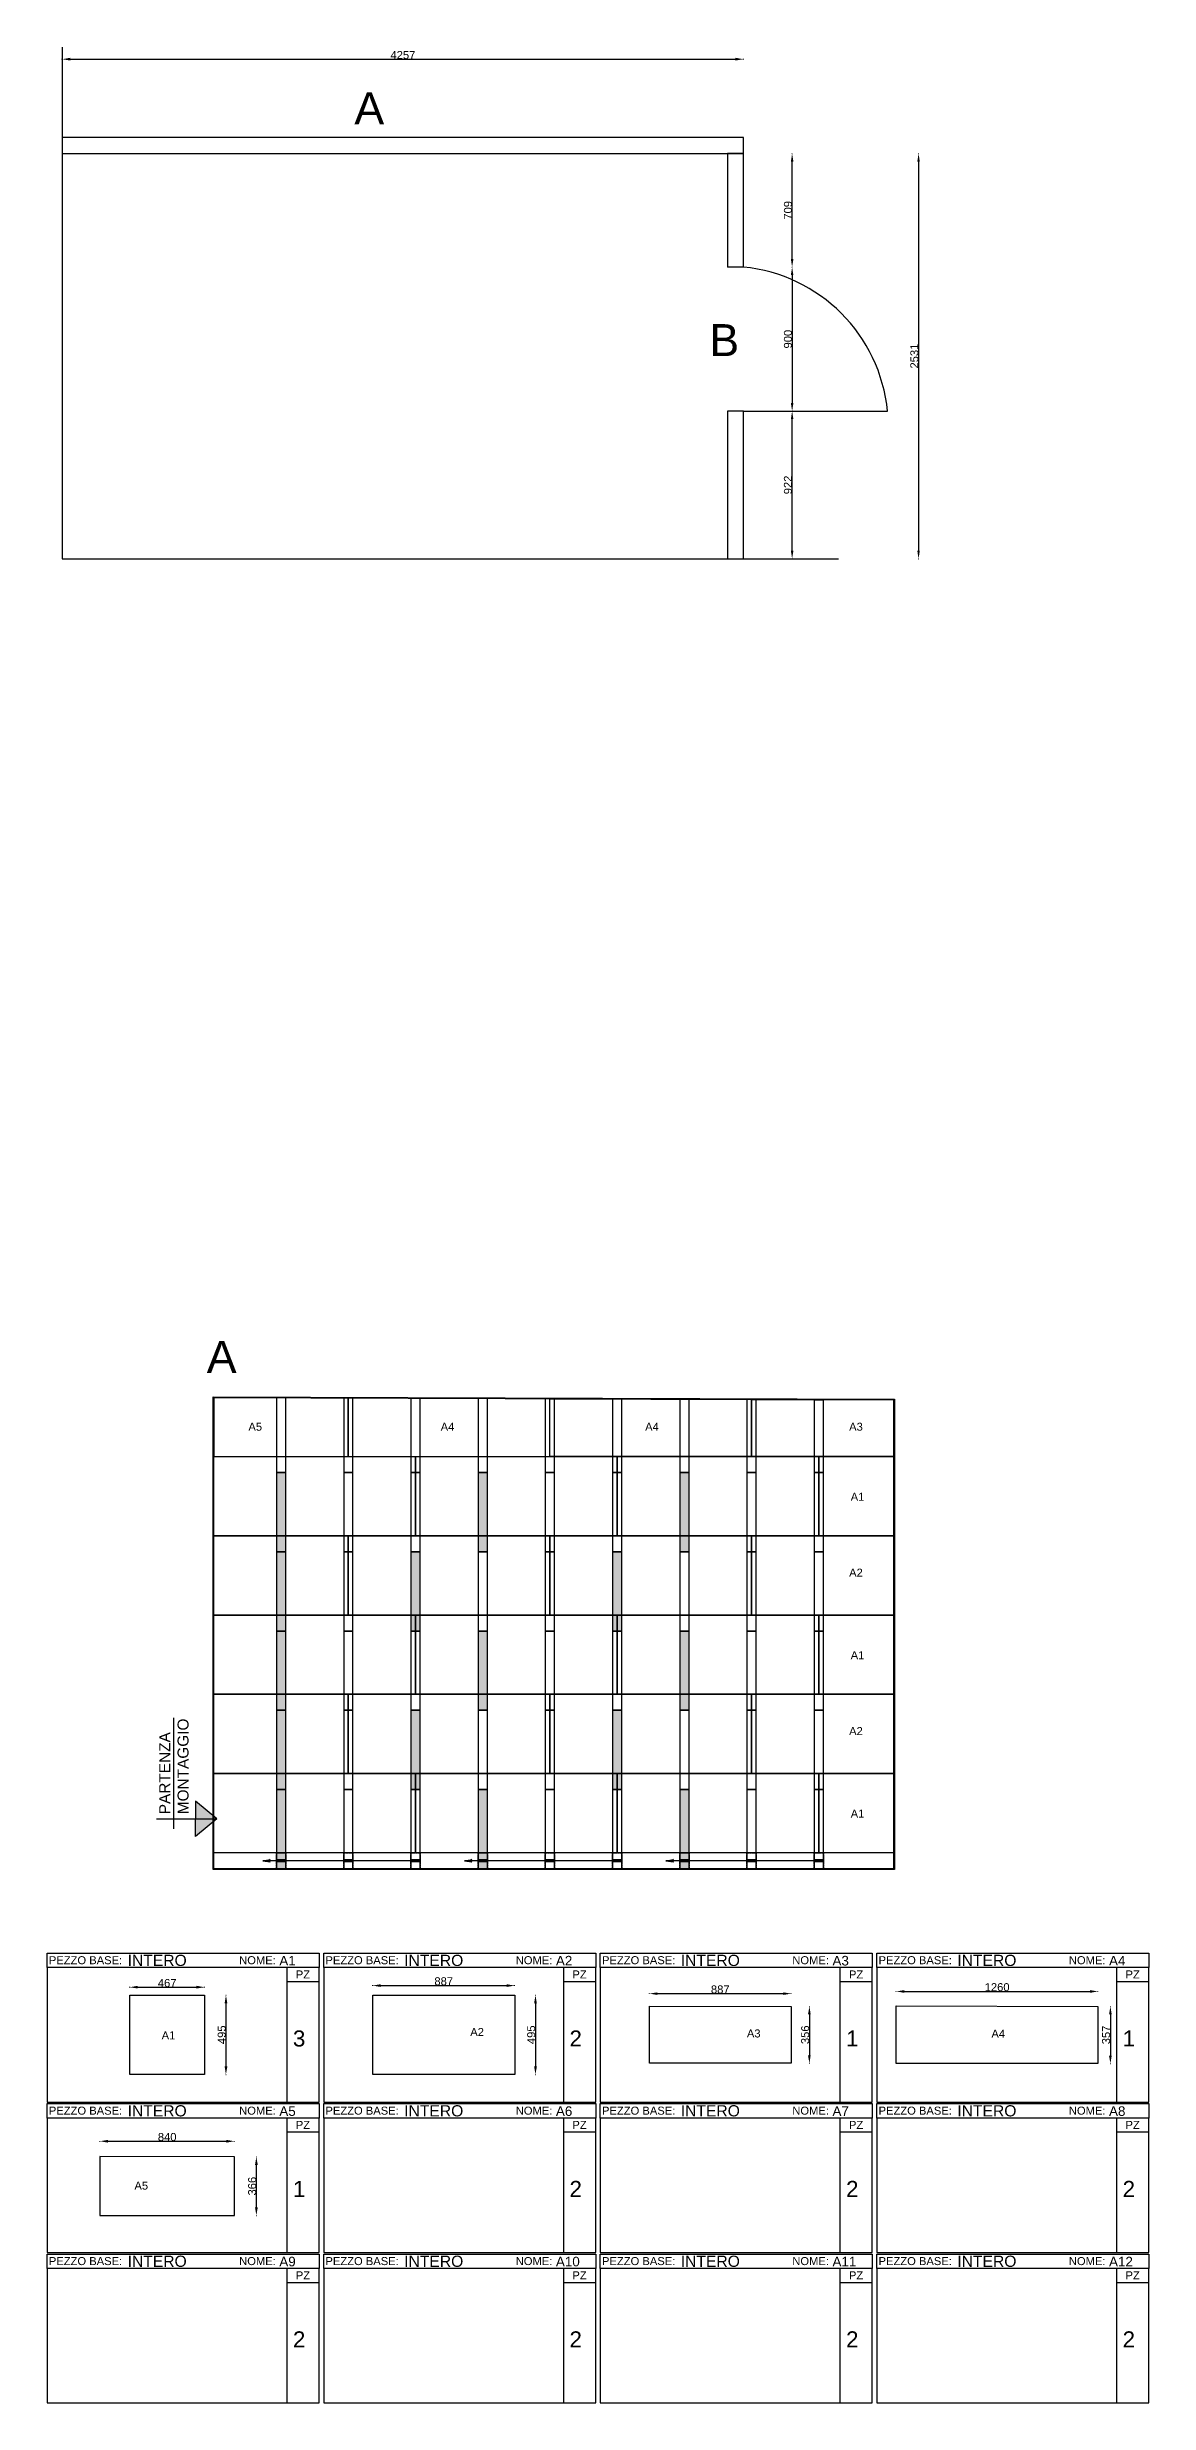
# Model space of a CAD drawing. Header units: millimetres. Extents: x -21857 to 52219, y -34656 to 2347.
# Drawn here: x -21857 to -14973, y -12373 to 2347 of the extents above; entities that cross this region are included whole.
import ezdxf

# ---------------------------------------------------------------- set-up
doc = ezdxf.new("R2010")
doc.units = ezdxf.units.MM
doc.linetypes.add('ACAD_ISO02W100', pattern=[15, 12, -3])
for name, color, linetype in [('- QUOTE', 7, 'Continuous'), ('DISTINTA PRODUZIONE', 7, 'Continuous'), ('FINESTRA', 7, 'Continuous'), ('MURALI CLIENTE', 8, 'ACAD_ISO02W100'), ('NOTE TECNICHE', 7, 'Continuous'), ('OFFSET', 2, 'Continuous'), ('PERIMETRO', 1, 'Continuous')]:
    doc.layers.add(name, color=color, linetype=linetype)
for name, color, linetype, true_color in [('DUETERZI', 7, 'Continuous', 0x009fdf), ('INTERI', 7, 'Continuous', 0x00b51a), ('MURALI', 7, 'Continuous', 0x766a5e), ('PEZZI SU MISURA', 7, 'Continuous', 0xbb1e10), ('TABELLE TAGLIO', 7, 'Continuous', 0x7f868a)]:
    doc.layers.add(name, color=color, linetype=linetype, true_color=true_color)
doc.styles.get("Standard").update_dxf_attribs({"font": 'arial.ttf'})
doc.dimstyles.new('ISO-25', dxfattribs={"dimtxt": 50, "dimasz": 50, "dimexe": 1.25, "dimexo": 0.625, "dimtad": 1, "dimdec": 0, "dimtxsty": 'Standard', "dimcen": 2.5, "dimadec": 0, "dimazin": 0, "dimtfac": 1, "dimtdec": 0, "dimtmove": 0, "dimatfit": 3, "dimfxl": 1, "dimfxlon": 1, "dimarcsym": 0})

# ---------------------------------------------------------------- blocks, each defined once
blk = doc.blocks.new('INTERO FORATO')
at = {"layer": 'MURALI', "transparency": 33554470}
h = blk.add_hatch(color=256, dxfattribs=at)
h.dxf.hatch_style = 1
h.paths.add_polyline_path([(449, -100), (420, -100), (420, -495), (391, -495), (391, -595), (449, -595)])
h.paths.add_polyline_path([(420, -100), (391, -100), (391, -495), (420, -495)])
at = {"layer": 'MURALI', "true_color": 0x636466, "transparency": 33554687}
h = blk.add_hatch(color=251, dxfattribs=at)
h.dxf.hatch_style = 1
h.paths.add_polyline_path([(342, -545), (305, -545), (352, -553)])
h.paths.add_polyline_path([(352, -537), (305, -545), (342, -545)])
blk.add_lwpolyline([(0, 0), (1260, 0), (1260, -495), (0, -495), (0, 0)])
at = {"layer": 'MURALI'}
for points in [[(391, -100), (391, -595), (449, -595), (449, -100), (391, -100)], [(811, -100), (811, -595), (869, -595), (869, -100), (811, -100)], [(1231, -100), (1231, -595), (1289, -595), (1289, -100), (1231, -100)]]:
    blk.add_lwpolyline(points, dxfattribs=at)
at = {"layer": 'MURALI', "color": 251, "true_color": 0x636466}
for points in [[(305, -545), (352, -537)], [(1289, -545), (305, -545)], [(305, -545), (352, -553)], [(352, -537), (342, -545), (352, -553)]]:
    blk.add_lwpolyline(points, dxfattribs=at)
at = {"layer": 'MURALI'}
for points in [[(391, -537), (449, -537), (449, -553), (391, -553)], [(811, -537), (869, -537), (869, -553), (811, -553)], [(1231, -537), (1289, -537), (1289, -553), (1231, -553)]]:
    blk.add_lwpolyline(points, close=True, dxfattribs=at)
at = {"layer": 'MURALI CLIENTE'}
for points in [[(391, -495), (449, -495), (449, -595), (391, -595)], [(811, -495), (869, -495), (869, -595), (811, -595)], [(1231, -495), (1289, -495), (1289, -595), (1231, -595)]]:
    blk.add_lwpolyline(points, close=True, dxfattribs=at)
blk = doc.blocks.new('INTERO')
at = {"layer": 'MURALI', "transparency": 33554470}
h = blk.add_hatch(color=256, dxfattribs=at)
h.dxf.hatch_style = 1
h.paths.add_polyline_path([(428, -100), (399, -100), (399, -495), (370, -495), (370, -595), (428, -595)])
h.paths.add_polyline_path([(399, -100), (370, -100), (370, -495), (399, -495)])
blk.add_lwpolyline([(-21, 0), (1239, 0), (1239, -495), (-21, -495), (-21, 0)])
at = {"layer": 'MURALI'}
for points in [[(370, -100), (370, -595), (428, -595), (428, -100), (370, -100)], [(790, -100), (790, -595), (848, -595), (848, -100), (790, -100)], [(1210, -100), (1210, -595), (1268, -595), (1268, -100), (1210, -100)]]:
    blk.add_lwpolyline(points, dxfattribs=at)
blk = doc.blocks.new('DUETERZI')
at = {"layer": 'MURALI', "transparency": 33554470}
h = blk.add_hatch(color=256, dxfattribs=at)
h.dxf.hatch_style = 1
h.paths.add_polyline_path([(377, -595), (435, -595)], flags=17)
h.paths.add_polyline_path([(377, -595), (435, -595), (435, -100), (377, -100)])
blk.add_lwpolyline([(-14, 0), (826, 0), (826, -495), (-14, -495), (-14, 0)])
at = {"layer": 'MURALI'}
for points in [[(377, -100), (377, -595), (435, -595), (435, -100), (377, -100)], [(797, -100), (797, -595), (855, -595), (855, -100), (797, -100)]]:
    blk.add_lwpolyline(points, dxfattribs=at)
blk = doc.blocks.new('TABELLA PEZZI')
at = {"layer": 'TABELLE TAGLIO'}
for points in [[(0, 0), (0, 90), (1700, 90), (1700, 0), (0, 0)], [(1500, -840), (1700, -840), (1700, 0), (1500, 0)], [(1700, -89), (1500, -89)]]:
    blk.add_lwpolyline(points, dxfattribs=at)
blk.add_lwpolyline([(0, -840), (1500, -840), (1500, 0), (0, 0)], close=True, dxfattribs=at)
for tag, p, height in [('DERIVAZIONE', (503, 10), 70), ('NOME', (1451, 13), 60), ('QUANTITA', (1536, -493), 100)]:
    blk.add_attdef(tag, p, '', height=height)
for s, p in [('PEZZO BASE:', (11, 21)), ('NOME:', (1200, 21)), ('PZ', (1554, -68))]:
    blk.add_text(s, height=50, dxfattribs=at).set_placement(p)
blk = doc.blocks.new('*D48')
at = {"layer": '- QUOTE', "color": 0, "lineweight": -2, "transparency": 16777216}
for p, q in [((-21341, -9777), (-21341, -9774)), ((-21291, -9776), (-20924, -9776)), ((-20874, -9777), (-20874, -9774))]:
    blk.add_line(p, q, dxfattribs=at)
at = {"layer": '- QUOTE', "color": 0, "transparency": 16777216}
for points in [[(-21291, -9767), (-21291, -9784), (-21341, -9776)], [(-20924, -9767), (-20924, -9784), (-20874, -9776)]]:
    blk.add_solid(points, dxfattribs=at)
at = {"layer": 'Defpoints', "color": 0, "transparency": 16777216}
for p in [(-21341, -9826), (-20874, -9776), (-20874, -9826)]:
    blk.add_point(p, dxfattribs=at)
at = {"layer": '- QUOTE', "color": 0, "transparency": 16777216, "insert": (-21107, -9750), "char_height": 50, "attachment_point": 5}
blk.add_mtext('467', dxfattribs=at)
blk = doc.blocks.new('*D49')
at = {"layer": '- QUOTE', "color": 0, "lineweight": -2, "transparency": 16777216}
for p, q in [((-20741, -9826), (-20739, -9826)), ((-20740, -9876), (-20740, -10271)), ((-20741, -10321), (-20739, -10321))]:
    blk.add_line(p, q, dxfattribs=at)
at = {"layer": '- QUOTE', "color": 0, "transparency": 16777216}
for points in [[(-20748, -9876), (-20731, -9876), (-20740, -9826)], [(-20748, -10271), (-20731, -10271), (-20740, -10321)]]:
    blk.add_solid(points, dxfattribs=at)
at = {"layer": 'Defpoints', "color": 0, "transparency": 16777216}
for p in [(-20874, -9826), (-20874, -10321), (-20740, -10321)]:
    blk.add_point(p, dxfattribs=at)
at = {"layer": '- QUOTE', "color": 0, "transparency": 16777216, "insert": (-20766, -10073), "char_height": 50, "attachment_point": 5, "rotation": 90}
blk.add_mtext('495', dxfattribs=at)
blk = doc.blocks.new('*D50')
at = {"layer": '- QUOTE', "color": 0, "lineweight": -2, "transparency": 16777216}
for p, q in [((-19823, -9767), (-19823, -9764)), ((-19773, -9766), (-18986, -9766)), ((-18936, -9767), (-18936, -9764))]:
    blk.add_line(p, q, dxfattribs=at)
at = {"layer": '- QUOTE', "color": 0, "transparency": 16777216}
for points in [[(-19773, -9757), (-19773, -9774), (-19823, -9766)], [(-18986, -9757), (-18986, -9774), (-18936, -9766)]]:
    blk.add_solid(points, dxfattribs=at)
at = {"layer": 'Defpoints', "color": 0, "transparency": 16777216}
for p in [(-19823, -9826), (-18936, -9766), (-18936, -9826)]:
    blk.add_point(p, dxfattribs=at)
at = {"layer": '- QUOTE', "color": 0, "transparency": 16777216, "insert": (-19379, -9739), "char_height": 50, "attachment_point": 5}
blk.add_mtext('887', dxfattribs=at)
blk = doc.blocks.new('*D51')
at = {"layer": '- QUOTE', "color": 0, "lineweight": -2, "transparency": 16777216}
for p, q in [((-18807, -9826), (-18805, -9826)), ((-18806, -9876), (-18806, -10271)), ((-18807, -10321), (-18805, -10321))]:
    blk.add_line(p, q, dxfattribs=at)
at = {"layer": '- QUOTE', "color": 0, "transparency": 16777216}
for points in [[(-18814, -9876), (-18797, -9876), (-18806, -9826)], [(-18814, -10271), (-18797, -10271), (-18806, -10321)]]:
    blk.add_solid(points, dxfattribs=at)
at = {"layer": 'Defpoints', "color": 0, "transparency": 16777216}
for p in [(-18936, -9826), (-18936, -10321), (-18806, -10321)]:
    blk.add_point(p, dxfattribs=at)
at = {"layer": '- QUOTE', "color": 0, "transparency": 16777216, "insert": (-18832, -10073), "char_height": 50, "attachment_point": 5, "rotation": 90}
blk.add_mtext('495', dxfattribs=at)
blk = doc.blocks.new('*D52')
at = {"layer": '- QUOTE', "color": 0, "lineweight": -2, "transparency": 16777216}
for p, q in [((-18094, -9817), (-18094, -9815)), ((-18044, -9816), (-17257, -9816)), ((-17207, -9817), (-17207, -9815))]:
    blk.add_line(p, q, dxfattribs=at)
at = {"layer": '- QUOTE', "color": 0, "transparency": 16777216}
for points in [[(-18044, -9808), (-18044, -9824), (-18094, -9816)], [(-17257, -9808), (-17257, -9824), (-17207, -9816)]]:
    blk.add_solid(points, dxfattribs=at)
at = {"layer": 'Defpoints', "color": 0, "transparency": 16777216}
for p in [(-17207, -9816), (-18094, -9894), (-17207, -9893)]:
    blk.add_point(p, dxfattribs=at)
at = {"layer": '- QUOTE', "color": 0, "transparency": 16777216, "insert": (-17651, -9790), "char_height": 50, "attachment_point": 5}
blk.add_mtext('887', dxfattribs=at)
blk = doc.blocks.new('*D53')
at = {"layer": '- QUOTE', "color": 0, "lineweight": -2, "transparency": 16777216}
for p, q in [((-17095, -9896), (-17093, -9896)), ((-17094, -9946), (-17094, -10201)), ((-17095, -10251), (-17093, -10251))]:
    blk.add_line(p, q, dxfattribs=at)
at = {"layer": '- QUOTE', "color": 0, "transparency": 16777216}
for points in [[(-17103, -9946), (-17086, -9946), (-17094, -9896)], [(-17103, -10201), (-17086, -10201), (-17094, -10251)]]:
    blk.add_solid(points, dxfattribs=at)
at = {"layer": 'Defpoints', "color": 0, "transparency": 16777216}
for p in [(-17207, -9896), (-17207, -10251), (-17094, -10251)]:
    blk.add_point(p, dxfattribs=at)
at = {"layer": '- QUOTE', "color": 0, "transparency": 16777216, "insert": (-17120, -10073), "char_height": 50, "attachment_point": 5, "rotation": 90}
blk.add_mtext('356', dxfattribs=at)
blk = doc.blocks.new('*D54')
at = {"layer": '- QUOTE', "color": 0, "lineweight": -2, "transparency": 16777216}
for p, q in [((-16551, -9803), (-16551, -9801)), ((-16501, -9802), (-15341, -9802)), ((-15291, -9803), (-15291, -9801))]:
    blk.add_line(p, q, dxfattribs=at)
at = {"layer": '- QUOTE', "color": 0, "transparency": 16777216}
for points in [[(-16501, -9794), (-16501, -9811), (-16551, -9802)], [(-15341, -9794), (-15341, -9811), (-15291, -9802)]]:
    blk.add_solid(points, dxfattribs=at)
at = {"layer": 'Defpoints', "color": 0, "transparency": 16777216}
for p in [(-15291, -9802), (-16551, -9891), (-15291, -9891)]:
    blk.add_point(p, dxfattribs=at)
at = {"layer": '- QUOTE', "color": 0, "transparency": 16777216, "insert": (-15921, -9776), "char_height": 50, "attachment_point": 5}
blk.add_mtext('1260', dxfattribs=at)
blk = doc.blocks.new('*D55')
at = {"layer": '- QUOTE', "color": 0, "lineweight": -2, "transparency": 16777216}
for p, q in [((-15214, -9896), (-15212, -9896)), ((-15213, -9946), (-15213, -10203)), ((-15214, -10253), (-15212, -10253))]:
    blk.add_line(p, q, dxfattribs=at)
at = {"layer": '- QUOTE', "color": 0, "transparency": 16777216}
for points in [[(-15222, -9946), (-15205, -9946), (-15213, -9896)], [(-15222, -10203), (-15205, -10203), (-15213, -10253)]]:
    blk.add_solid(points, dxfattribs=at)
at = {"layer": 'Defpoints', "color": 0, "transparency": 16777216}
for p in [(-15291, -9896), (-15291, -10253), (-15213, -10253)]:
    blk.add_point(p, dxfattribs=at)
at = {"layer": '- QUOTE', "color": 0, "transparency": 16777216, "insert": (-15240, -10074), "char_height": 50, "attachment_point": 5, "rotation": 90}
blk.add_mtext('357', dxfattribs=at)
blk = doc.blocks.new('*D56')
at = {"layer": '- QUOTE', "color": 0, "lineweight": -2, "transparency": 16777216}
for p, q in [((-21527, -10739), (-21527, -10737)), ((-21477, -10738), (-20737, -10738)), ((-20687, -10739), (-20687, -10737))]:
    blk.add_line(p, q, dxfattribs=at)
at = {"layer": '- QUOTE', "color": 0, "transparency": 16777216}
for points in [[(-21477, -10730), (-21477, -10747), (-21527, -10738)], [(-20737, -10730), (-20737, -10747), (-20687, -10738)]]:
    blk.add_solid(points, dxfattribs=at)
at = {"layer": 'Defpoints', "color": 0, "transparency": 16777216}
for p in [(-20687, -10738), (-21527, -10833), (-20687, -10833)]:
    blk.add_point(p, dxfattribs=at)
at = {"layer": '- QUOTE', "color": 0, "transparency": 16777216, "insert": (-21107, -10712), "char_height": 50, "attachment_point": 5}
blk.add_mtext('840', dxfattribs=at)
blk = doc.blocks.new('*D57')
at = {"layer": '- QUOTE', "color": 0, "lineweight": -2, "transparency": 16777216}
for p, q in [((-20551, -10836), (-20549, -10836)), ((-20550, -10886), (-20550, -11152)), ((-20551, -11202), (-20549, -11202))]:
    blk.add_line(p, q, dxfattribs=at)
at = {"layer": '- QUOTE', "color": 0, "transparency": 16777216}
for points in [[(-20558, -10886), (-20541, -10886), (-20550, -10836)], [(-20558, -11152), (-20541, -11152), (-20550, -11202)]]:
    blk.add_solid(points, dxfattribs=at)
at = {"layer": 'Defpoints', "color": 0, "transparency": 16777216}
for p in [(-20687, -10836), (-20687, -11202), (-20550, -11202)]:
    blk.add_point(p, dxfattribs=at)
at = {"layer": '- QUOTE', "color": 0, "transparency": 16777216, "insert": (-20576, -11019), "char_height": 50, "attachment_point": 5, "rotation": 90}
blk.add_mtext('366', dxfattribs=at)
blk = doc.blocks.new('PARTENZA MONTAGGIO')
at = {"layer": 'NOTE TECNICHE'}
h = blk.add_hatch(color=3, dxfattribs=at)
h.dxf.hatch_style = 1
h.paths.add_polyline_path([(29.6, -347), (116.6, -274.7), (29.6, -274.7)])
h.paths.add_polyline_path([(29.6, -274.7), (116.6, -274.7), (29.6, -202.4)])
at = {"layer": 'NOTE TECNICHE', "color": 3}
for points in [[(-58.3, -315.9), (-58.3, 137.3)], [(-129.7, -274.7), (116.6, -274.7), (29.6, -202.4), (29.6, -274.7)], [(-129.7, -274.7), (116.6, -274.7), (29.6, -347), (29.6, -274.7)]]:
    blk.add_lwpolyline(points, dxfattribs=at)
at = {"layer": 'NOTE TECNICHE', "insert": (-118.7, -256.3), "char_height": 45, "attachment_point": 1, "rotation": 90}
blk.add_mtext_dynamic_manual_height_columns('PARTENZA MONTAGGIO', width=465.264, gutter_width=2326.3, heights=[0], dxfattribs=at)
blk = doc.blocks.new('*D167')
at = {"layer": '- QUOTE', "color": 0, "lineweight": -2, "transparency": 16777216}
for p, q in [((-21763, 2270), (-21763, 2273)), ((-21713, 2271), (-17556, 2271)), ((-17506, 2270), (-17506, 2273))]:
    blk.add_line(p, q, dxfattribs=at)
at = {"layer": '- QUOTE', "color": 0, "transparency": 16777216}
for points in [[(-21713, 2280), (-21713, 2263), (-21763, 2271)], [(-17556, 2280), (-17556, 2263), (-17506, 2271)]]:
    blk.add_solid(points, dxfattribs=at)
at = {"layer": 'Defpoints', "color": 0, "transparency": 16777216}
for p in [(-17506, 2271), (-21763, 1781), (-17506, 1781)]:
    blk.add_point(p, dxfattribs=at)
at = {"layer": '- QUOTE', "color": 0, "transparency": 16777216, "insert": (-19634, 2297), "char_height": 50, "attachment_point": 5}
blk.add_mtext('4257', dxfattribs=at)
blk = doc.blocks.new('*D168')
at = {"layer": '- QUOTE', "color": 0, "lineweight": -2, "transparency": 16777216}
for p, q in [((-16413, 1681), (-16411, 1681)), ((-16412, 1631), (-16412, -800)), ((-16413, -850), (-16411, -850))]:
    blk.add_line(p, q, dxfattribs=at)
at = {"layer": '- QUOTE', "color": 0, "transparency": 16777216}
for points in [[(-16420, 1631), (-16404, 1631), (-16412, 1681)], [(-16420, -800), (-16404, -800), (-16412, -850)]]:
    blk.add_solid(points, dxfattribs=at)
at = {"layer": 'Defpoints', "color": 0, "transparency": 16777216}
for p in [(-17506, 1681), (-17506, -850), (-16412, -850)]:
    blk.add_point(p, dxfattribs=at)
at = {"layer": '- QUOTE', "color": 0, "transparency": 16777216, "insert": (-16438, 416), "char_height": 50, "attachment_point": 5, "rotation": 90}
blk.add_mtext('2531', dxfattribs=at)
blk = doc.blocks.new('*D169')
at = {"layer": '- QUOTE', "color": 0, "lineweight": -2, "transparency": 16777216}
for p, q in [((-17203, 972), (-17201, 972)), ((-17202, 922), (-17202, 122)), ((-17203, 72), (-17201, 72))]:
    blk.add_line(p, q, dxfattribs=at)
at = {"layer": '- QUOTE', "color": 0, "transparency": 16777216}
for points in [[(-17210, 922), (-17194, 922), (-17202, 972)], [(-17210, 122), (-17194, 122), (-17202, 72)]]:
    blk.add_solid(points, dxfattribs=at)
at = {"layer": 'Defpoints', "color": 0, "transparency": 16777216}
for p in [(-17606, 972), (-17606, 72), (-17202, 72)]:
    blk.add_point(p, dxfattribs=at)
at = {"layer": '- QUOTE', "color": 0, "transparency": 16777216, "insert": (-17228, 522), "char_height": 50, "attachment_point": 5, "rotation": 90}
blk.add_mtext('900', dxfattribs=at)
blk = doc.blocks.new('*D170')
at = {"layer": '- QUOTE', "color": 0, "lineweight": -2, "transparency": 16777216}
for p, q in [((-17203, 1681), (-17201, 1681)), ((-17202, 1022), (-17202, 1631)), ((-17203, 972), (-17201, 972))]:
    blk.add_line(p, q, dxfattribs=at)
at = {"layer": '- QUOTE', "color": 0, "transparency": 16777216}
for points in [[(-17210, 1631), (-17194, 1631), (-17202, 1681)], [(-17210, 1022), (-17194, 1022), (-17202, 972)]]:
    blk.add_solid(points, dxfattribs=at)
at = {"layer": 'Defpoints', "color": 0, "transparency": 16777216}
for p in [(-17506, 1681), (-17202, 1681), (-17506, 972)]:
    blk.add_point(p, dxfattribs=at)
at = {"layer": '- QUOTE', "color": 0, "transparency": 16777216, "insert": (-17228, 1327), "char_height": 50, "attachment_point": 5, "rotation": 90}
blk.add_mtext('709', dxfattribs=at)
blk = doc.blocks.new('*D171')
at = {"layer": '- QUOTE', "color": 0, "lineweight": -2, "transparency": 16777216}
for p, q in [((-17203, 72), (-17201, 72)), ((-17202, -800), (-17202, 22)), ((-17203, -850), (-17201, -850))]:
    blk.add_line(p, q, dxfattribs=at)
at = {"layer": '- QUOTE', "color": 0, "transparency": 16777216}
for points in [[(-17210, 22), (-17194, 22), (-17202, 72)], [(-17210, -800), (-17194, -800), (-17202, -850)]]:
    blk.add_solid(points, dxfattribs=at)
at = {"layer": 'Defpoints', "color": 0, "transparency": 16777216}
for p in [(-17506, 72), (-17202, 72), (-17506, -850)]:
    blk.add_point(p, dxfattribs=at)
at = {"layer": '- QUOTE', "color": 0, "transparency": 16777216, "insert": (-17228, -389), "char_height": 50, "attachment_point": 5, "rotation": 90}
blk.add_mtext('922', dxfattribs=at)

msp = doc.modelspace()

# ---------------------------------------------------------------- linework, layer by layer
at = {"layer": 'MURALI'}
for points in [[(-20424.2, -6560.3), (-20366.2, -6560.3), (-20366.1, -6092.8), (-20424.1, -6092.8)], [(-20004.2, -6560.3), (-19946.2, -6560.3), (-19946.1, -6094.3), (-20004.1, -6094.3)], [(-19584.2, -6560.3), (-19526.2, -6560.3), (-19526.1, -6095.8), (-19584.1, -6095.8)], [(-19164.2, -6560.3), (-19106.2, -6560.3), (-19106.1, -6097.3), (-19164.1, -6097.3)], [(-18744.2, -6560.3), (-18686.2, -6560.3), (-18686.2, -6098.8), (-18744.2, -6098.8)], [(-18324.2, -6560.3), (-18266.2, -6560.3), (-18266.1, -6100.2), (-18324.1, -6100.2)], [(-17904.2, -6560.3), (-17846.2, -6560.3), (-17846.2, -6102.3), (-17904.2, -6102.3)], [(-17484.2, -6560.3), (-17426.2, -6560.3), (-17426.2, -6103.5), (-17484.2, -6103.5)], [(-17064.2, -6560.3), (-17006.2, -6560.3), (-17006.2, -6106.8), (-17064.2, -6106.8)], [(-17064.2, -7550.3), (-17006.2, -7550.3), (-17006.2, -7055.3), (-17064.2, -7055.3)], [(-17064.2, -8540.3), (-17006.2, -8540.3), (-17006.2, -8045.3), (-17064.2, -8045.3)]]:
    msp.add_lwpolyline(points, close=True, dxfattribs=at)
at = {"layer": 'OFFSET'}
msp.add_lwpolyline([(-20815.2, -6091.4), (-16568.2, -6106.3), (-16568.2, -9035.3), (-20815.2, -9035.3)], close=True, dxfattribs=at)
at = {"layer": 'PERIMETRO', "color": 252, "true_color": 0x939598}
for points in [[(-21762.8, 2346.7), (-21762.8, -849.7)], [(-21762.8, -849.7), (-16912.7, -849.7)]]:
    msp.add_lwpolyline(points, dxfattribs=at)
at = {"layer": 'PERIMETRO', "color": 4}
for points in [[(-21762.8, 1681.3), (-17505.8, 1681.3), (-17505.8, 1781.3), (-21762.8, 1781.3), (-21762.8, 1681.3)], [(-17605.8, 1681.3), (-17605.8, 972.3)], [(-17505.8, 972.3), (-17505.8, 1681.3), (-17605.8, 1681.3)], [(-17505.8, 972.3), (-17605.8, 972.3)], [(-17505.8, 72.3), (-17605.8, 72.3)], [(-17605.8, 72.3), (-17605.8, -849.7), (-17505.8, -849.7), (-17505.8, 72.3)], [(-17505.8, 72.3), (-16605.8, 72.3)]]:
    msp.add_lwpolyline(points, dxfattribs=at)
at = {"layer": 'PERIMETRO'}
msp.add_lwpolyline([(-20820.2, -6086.3), (-16563.2, -6101.3), (-16563.2, -9040.3), (-20820.2, -9040.3), (-20820.2, -6086.3)], dxfattribs=at)
at = {"layer": 'PERIMETRO', "color": 4}
msp.add_arc((-17604.2, -26.1), 1003.3, 5.62944, 84.37056, dxfattribs=at)
at = {"layer": 'PEZZI SU MISURA'}
for points in [[(-19975.2, -6094.3), (-20815.2, -6091.4), (-20815.2, -6460.3), (-19975.2, -6460.3), (-19975.2, -6094.3)], [(-18715.2, -6098.8), (-19975.2, -6094.3), (-19975.2, -6460.3), (-18715.2, -6460.3), (-18715.2, -6098.8)], [(-18715.2, -6098.8), (-17455.2, -6103.2), (-17455.2, -6460.3), (-18715.2, -6460.3), (-18715.2, -6098.8)], [(-17455.2, -6103.2), (-16568.7, -6104.8), (-16568.2, -6460.3), (-17455.2, -6460.3), (-17455.2, -6103.2)], [(-17035.2, -6460.3), (-16568.2, -6460.3), (-16568.2, -6955.3), (-17035.2, -6955.3), (-17035.2, -6460.3)], [(-17455.2, -6955.3), (-16568.2, -6955.3), (-16568.2, -7450.3), (-17455.2, -7450.3), (-17455.2, -6955.3)], [(-17035.2, -7450.3), (-16568.2, -7450.3), (-16568.2, -7945.3), (-17035.2, -7945.3), (-17035.2, -7450.3)], [(-17455.2, -7945.3), (-16568.2, -7945.3), (-16568.2, -8440.3), (-17455.2, -8440.3), (-17455.2, -7945.3)], [(-17035.2, -8440.3), (-16568.2, -8440.3), (-16568.2, -8935.3), (-17035.2, -8935.3), (-17035.2, -8440.3)], [(-21340.8, -9825.6), (-20873.8, -9825.6), (-20873.8, -10320.6), (-21340.8, -10320.6), (-21340.8, -9825.6)], [(-19822.6, -9825.6), (-18935.6, -9825.6), (-18935.6, -10320.6), (-19822.6, -10320.6), (-19822.6, -9825.6)], [(-18094, -9894.1), (-17207.5, -9895.7), (-17207, -10251.3), (-18094, -10251.3), (-18094, -9894.1)], [(-16551.5, -9891.2), (-15291.5, -9895.7), (-15291.5, -10252.8), (-16551.5, -10252.8), (-16551.5, -9891.2)], [(-20687.3, -10836.3), (-21527.3, -10833.3), (-21527.3, -11202.3), (-20687.3, -11202.3), (-20687.3, -10836.3)]]:
    msp.add_lwpolyline(points, dxfattribs=at)

# ---------------------------------------------------------------- block references
at = {"layer": 'DUETERZI'}
for p in [(-20801.2, -6955.3), (-20801.2, -7945.3)]:
    msp.add_blockref('DUETERZI', p, dxfattribs=at)
at = {"layer": 'INTERI'}
for name, p in [('INTERO', (-20794.2, -6460.3)), ('INTERO', (-19534.2, -6460.3)), ('INTERO', (-18274.2, -6460.3)), ('INTERO', (-19954.2, -6955.3)), ('INTERO', (-18694.2, -6955.3)), ('INTERO', (-20794.2, -7450.3)), ('INTERO', (-19534.2, -7450.3)), ('INTERO', (-18274.2, -7450.3)), ('INTERO', (-19954.2, -7945.3)), ('INTERO', (-18694.2, -7945.3)), ('INTERO FORATO', (-20815.2, -8440.3)), ('INTERO FORATO', (-19555.2, -8440.3)), ('INTERO FORATO', (-18295.2, -8440.3))]:
    msp.add_blockref(name, p, dxfattribs=at)
at = {"layer": 'NOTE TECNICHE', "xscale": 1.527824448659311, "yscale": 1.527824448659311, "zscale": 1.527824448659311}
msp.add_blockref('PARTENZA MONTAGGIO', (-20975.5, -8303.2), dxfattribs=at)
at = {"layer": 'TABELLE TAGLIO'}
for p, values in [((-21857.3, -9653.1), {'QUANTITA': '3', 'DERIVAZIONE': 'INTERO', 'NOME': 'A1'}), ((-20129.1, -9653.1), {'QUANTITA': '2', 'DERIVAZIONE': 'INTERO', 'NOME': 'A2'}), ((-18400.9, -9653.1), {'QUANTITA': '1', 'DERIVAZIONE': 'INTERO', 'NOME': 'A3'}), ((-16672.8, -9653.1), {'QUANTITA': '1', 'DERIVAZIONE': 'INTERO', 'NOME': 'A4'}), ((-21857.3, -10593.1), {'QUANTITA': '1', 'DERIVAZIONE': 'INTERO', 'NOME': 'A5'}), ((-20129.1, -10593.1), {'QUANTITA': '2', 'DERIVAZIONE': 'INTERO', 'NOME': 'A6'}), ((-18400.9, -10593.1), {'QUANTITA': '2', 'DERIVAZIONE': 'INTERO', 'NOME': 'A7'}), ((-16672.8, -10593.1), {'QUANTITA': '2', 'DERIVAZIONE': 'INTERO', 'NOME': 'A8'}), ((-21857.3, -11533.1), {'QUANTITA': '2', 'DERIVAZIONE': 'INTERO', 'NOME': 'A9'}), ((-20129.1, -11533.1), {'QUANTITA': '2', 'DERIVAZIONE': 'INTERO', 'NOME': 'A10'}), ((-18400.9, -11533.1), {'QUANTITA': '2', 'DERIVAZIONE': 'INTERO', 'NOME': 'A11'}), ((-16672.8, -11533.1), {'QUANTITA': '2', 'DERIVAZIONE': 'INTERO', 'NOME': 'A12'})]:
    msp.add_blockref('TABELLA PEZZI', p, dxfattribs=at).add_auto_attribs(values)

# ---------------------------------------------------------------- texts
at = {"layer": 'DISTINTA PRODUZIONE', "char_height": 50, "attachment_point": 1}
for s, insert in [('A5', (-20599.5, -6248.7)), ('A4', (-19398, -6248.7)), ('A4', (-18120.4, -6248.7)), ('A3', (-16845.8, -6248.7)), ('A1', (-16836, -6686.5)), ('A2', (-16845.8, -7160.4)), ('A1', (-16836, -7676.5)), ('A2', (-16845.8, -8150.4)), ('A1', (-16836, -8666.5)), ('A1', (-21141.6, -10051.8)), ('A2', (-19213.2, -10030.7)), ('A3', (-17484.6, -10039.7)), ('A4', (-15956.7, -10041.2)), ('A5', (-21311.7, -10990.7))]:
    msp.add_mtext_dynamic_manual_height_columns(s, width=389.083, gutter_width=1550.9, heights=[0], dxfattribs=dict(at, insert=insert))
at = {"layer": 'FINESTRA', "char_height": 200, "attachment_point": 1}
for s, insert in [('A', (-19937.5, 2064.7)), ('B', (-17719.2, 615.8)), ('A', (-20859.7, -5737))]:
    msp.add_mtext_dynamic_manual_height_columns(s, width=5202.875, gutter_width=1550.9, heights=[0], dxfattribs=dict(at, insert=insert))

# ---------------------------------------------------------------- dimensions: what is measured, and where the dimension line sits
at = {"layer": '- QUOTE'}
for base, p1, p2, picture, middle in [((-17505.8, 2271.3), (-21762.8, 1781.3), (-17505.8, 1781.3), '*D167', (-19634.3, 2297.4)), ((-18935.6, -9765.6), (-19822.6, -9825.6), (-18935.6, -9825.6), '*D50', (-19379.1, -9739.5)), ((-20873.8, -9775.7), (-21340.8, -9825.6), (-20873.8, -9825.6), '*D48', (-21107.3, -9749.6)), ((-17207.4909, -9816.0225), (-18093.9958, -9894.1365), (-17207.4909, -9892.9117), '*D52', (-17650.7433, -9789.8688)), ((-15291.5, -9802.2), (-16551.5, -9891.2), (-15291.5, -9891.2), '*D54', (-15921.5, -9776.1)), ((-20687.3, -10738.3), (-21527.3, -10833.3), (-20687.3, -10833.3), '*D56', (-21107.3, -10712.2))]:
    dim = msp.add_linear_dim(base=base, p1=p1, p2=p2, dimstyle='ISO-25', dxfattribs=at)
    dim.commit()
    dim.dimension.update_dxf_attribs({"geometry": picture, "text_midpoint": middle})
for base, p1, p2, picture, middle in [((-16412.1, -849.7), (-17505.8, 1681.3), (-17505.8, -849.7), '*D168', (-16438.3, 415.8)), ((-17202.1, 1681.3), (-17505.8, 972.3), (-17505.8, 1681.3), '*D170', (-17228.3, 1326.8)), ((-17202.1, 72.3), (-17605.8, 972.3), (-17605.8, 72.3), '*D169', (-17228.3, 522.3)), ((-17202.1, 72.3), (-17505.8, -849.7), (-17505.8, 72.3), '*D171', (-17228.3, -388.7)), ((-20739.8, -10320.6), (-20873.8, -9825.6), (-20873.8, -10320.6), '*D49', (-20765.9, -10073.1)), ((-18805.8, -10320.6), (-18935.6, -9825.6), (-18935.6, -10320.6), '*D51', (-18832, -10073.1)), ((-17094.3, -10251.3), (-17207.5, -9895.7), (-17207, -10251.3), '*D53', (-17120.5, -10073.5)), ((-15213.5, -10252.8), (-15291.5, -9895.7), (-15291.5, -10252.8), '*D55', (-15239.6, -10074.2)), ((-20549.8, -11202.3), (-20687.3, -10836.3), (-20687.3, -11202.3), '*D57', (-20575.9, -11019.3))]:
    dim = msp.add_linear_dim(base=base, p1=p1, p2=p2, angle=90, dimstyle='ISO-25', dxfattribs=at)
    dim.commit()
    dim.dimension.update_dxf_attribs({"geometry": picture, "text_midpoint": middle})

doc.saveas('drawing.dxf')
